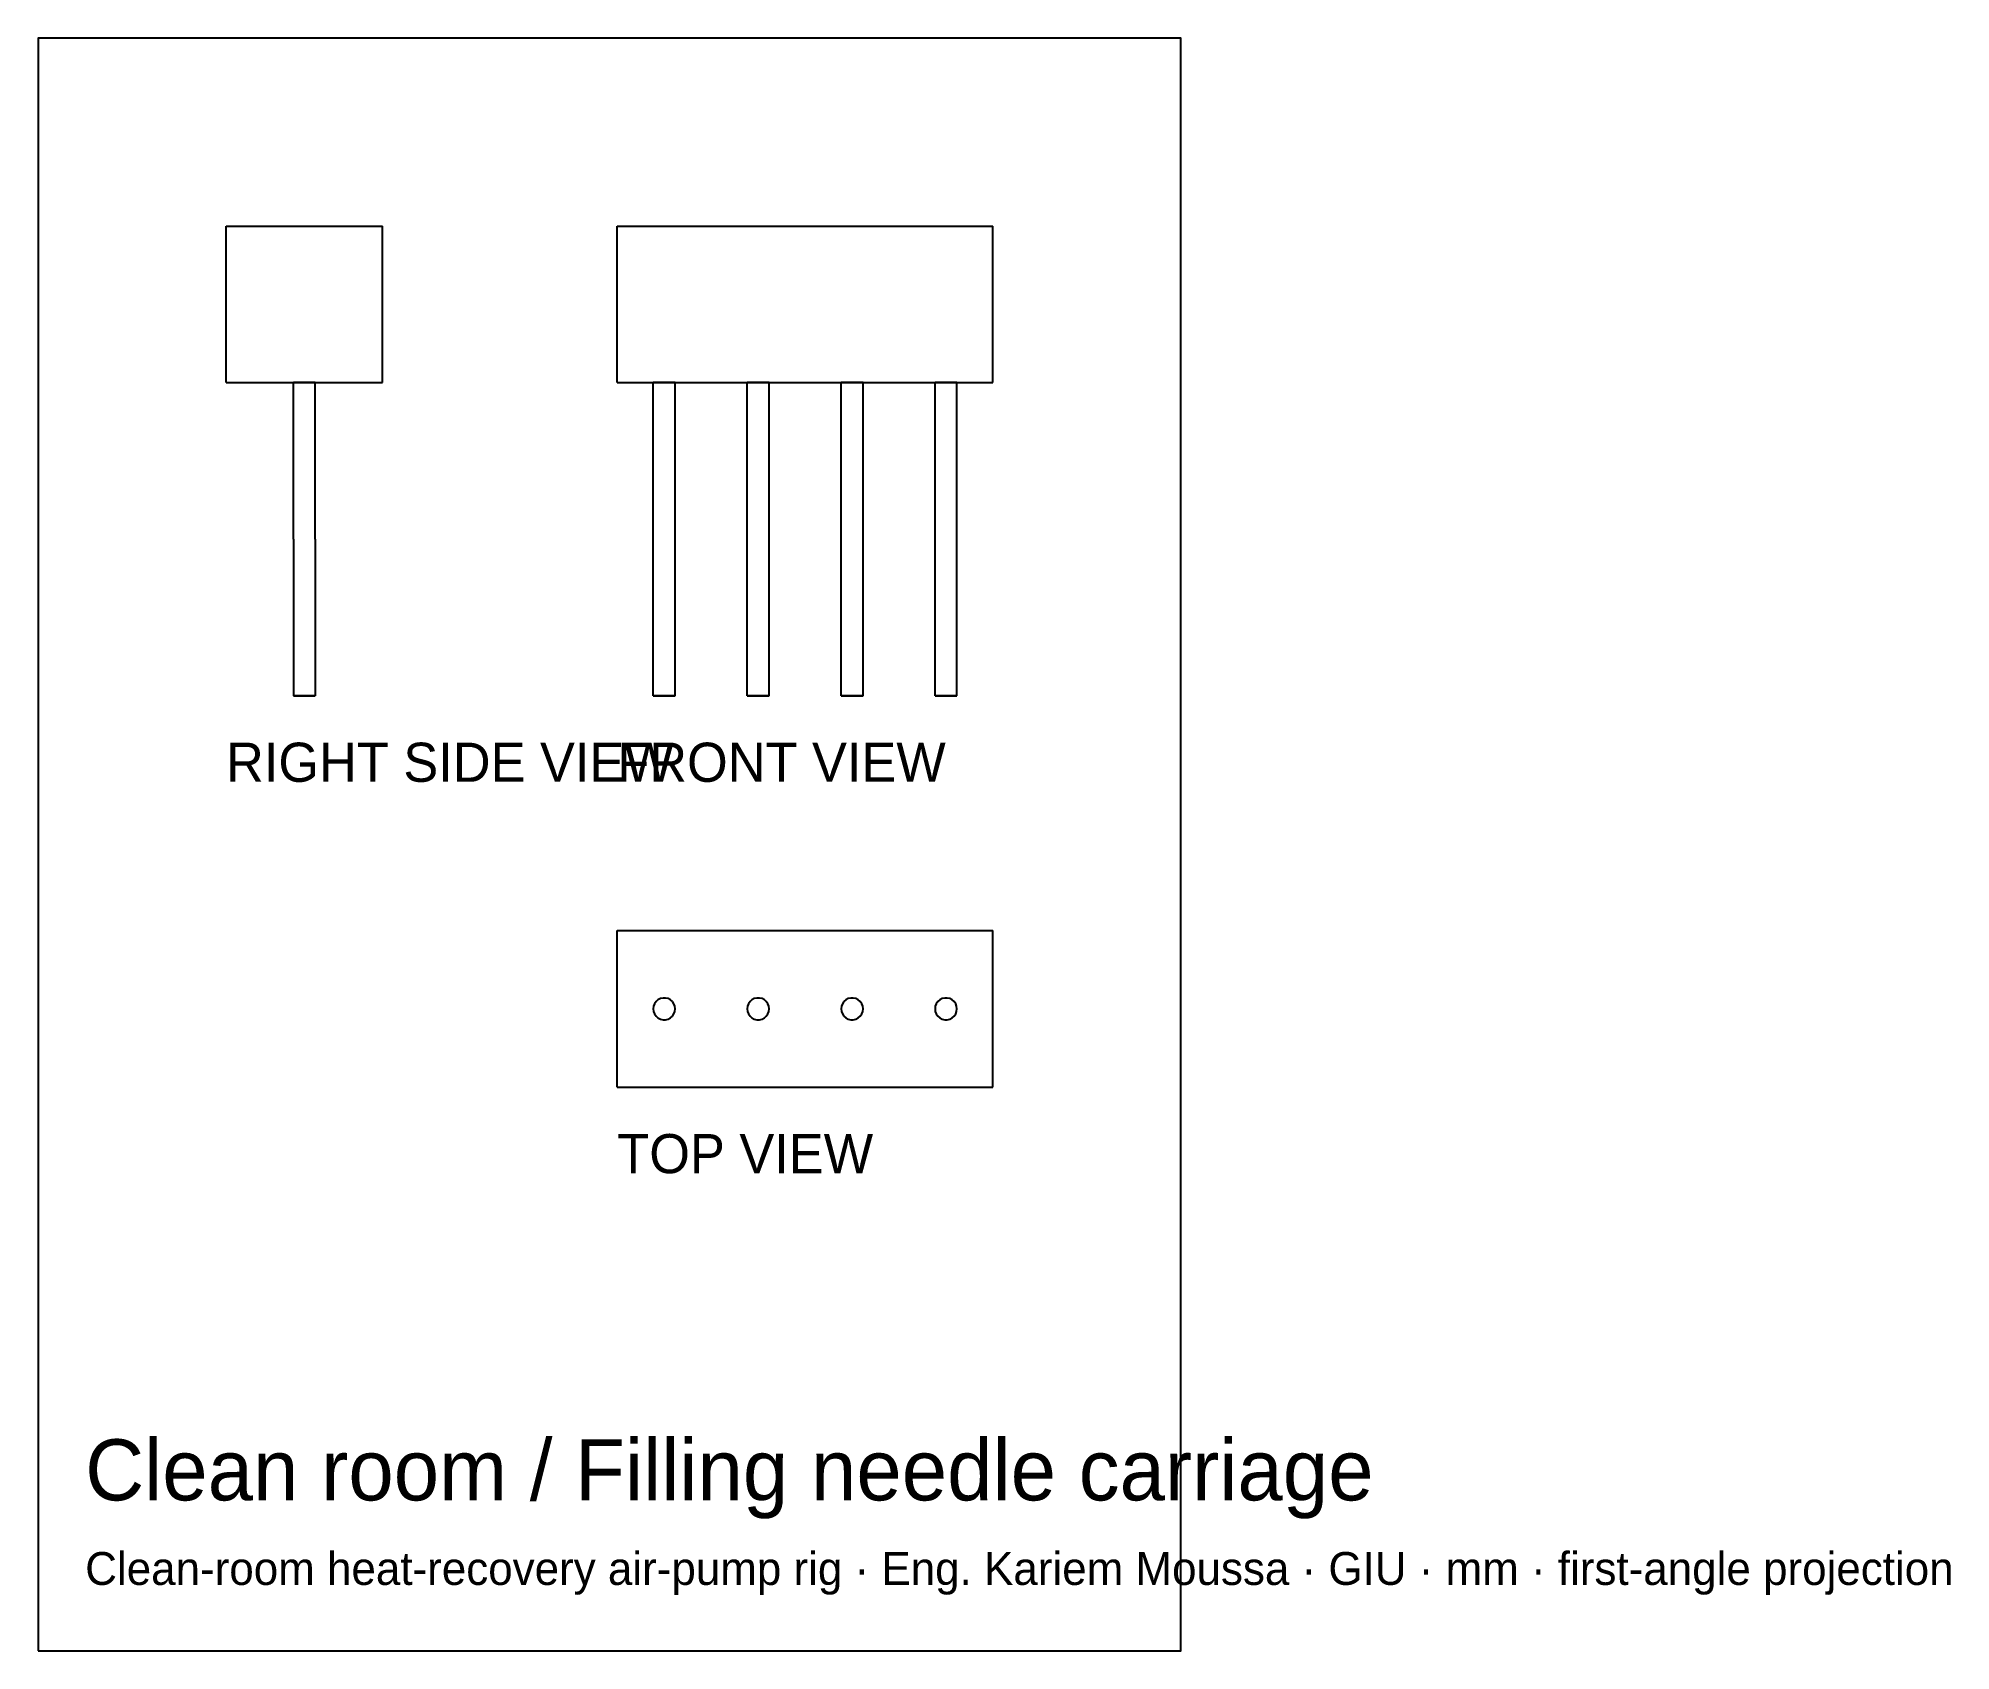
# Model space of a CAD drawing. Header units: millimetres. Extents: x 256 to 378, y 67 to 170.
import ezdxf

# ---------------------------------------------------------------- set-up
doc = ezdxf.new("R2010")
doc.units = ezdxf.units.MM
for name, color, linetype in [('BORDER', 7, 'Continuous'), ('HIDDEN', 8, 'Continuous'), ('TEXT', 5, 'Continuous'), ('VISIBLE', 7, 'Continuous')]:
    doc.layers.add(name, color=color, linetype=linetype)

msp = doc.modelspace()

# ---------------------------------------------------------------- linework, layer by layer
at = {"layer": 'BORDER'}
msp.add_lwpolyline([(256, 67.32), (329, 67.32), (329, 170.32), (256, 170.32)], close=True, dxfattribs=at)
at = {"layer": 'HIDDEN'}
for points in [[(268, 158.32), (278, 158.32)], [(268, 148.32), (268, 158.32)], [(278, 148.32), (278, 158.32)], [(293, 148.32), (293, 158.32)], [(293, 158.32), (317, 158.32)], [(317, 148.32), (317, 158.32)], [(268, 148.32), (278, 148.32)], [(272.3, 148.32), (272.31, 148.32)], [(272.31, 148.32), (272.3, 148.32)], [(272.3, 148.32), (272.31, 148.32)], [(272.31, 148.32), (272.3, 148.32)], [(272.3, 148.32), (272.31, 148.32)], [(272.31, 148.32), (272.3, 148.32)], [(272.3, 148.32), (272.31, 148.32)], [(272.31, 148.32), (272.3, 148.32)], [(272.31, 148.32), (272.35, 148.32)], [(272.35, 148.32), (272.31, 148.32)], [(272.31, 148.32), (272.35, 148.32)], [(272.35, 148.32), (272.31, 148.32)], [(272.31, 148.32), (272.35, 148.32)], [(272.35, 148.32), (272.31, 148.32)], [(272.31, 148.32), (272.35, 148.32)], [(272.35, 148.32), (272.31, 148.32)], [(272.35, 148.32), (272.42, 148.32)], [(272.42, 148.32), (272.35, 148.32)], [(272.35, 148.32), (272.42, 148.32)], [(272.42, 148.32), (272.35, 148.32)], [(272.35, 148.32), (272.42, 148.32)], [(272.42, 148.32), (272.35, 148.32)], [(272.35, 148.32), (272.42, 148.32)], [(272.42, 148.32), (272.35, 148.32)], [(272.42, 148.32), (272.54, 148.32)], [(272.54, 148.32), (272.42, 148.32)], [(272.42, 148.32), (272.54, 148.32)], [(272.54, 148.32), (272.42, 148.32)], [(272.42, 148.32), (272.54, 148.32)], [(272.54, 148.32), (272.42, 148.32)], [(272.42, 148.32), (272.54, 148.32)], [(272.54, 148.32), (272.42, 148.32)], [(272.54, 148.32), (272.67, 148.32)], [(272.67, 148.32), (272.54, 148.32)], [(272.54, 148.32), (272.67, 148.32)], [(272.67, 148.32), (272.54, 148.32)], [(272.54, 148.32), (272.67, 148.32)], [(272.67, 148.32), (272.54, 148.32)], [(272.54, 148.32), (272.67, 148.32)], [(272.67, 148.32), (272.54, 148.32)], [(272.67, 148.32), (272.83, 148.32)], [(272.83, 148.32), (272.67, 148.32)], [(272.67, 148.32), (272.83, 148.32)], [(272.83, 148.32), (272.67, 148.32)], [(272.67, 148.32), (272.83, 148.32)], [(272.83, 148.32), (272.67, 148.32)], [(272.67, 148.32), (272.83, 148.32)], [(272.83, 148.32), (272.67, 148.32)], [(272.83, 148.32), (273, 148.32)], [(273, 148.32), (272.83, 148.32)], [(272.83, 148.32), (273, 148.32)], [(273, 148.32), (272.83, 148.32)], [(272.83, 148.32), (273, 148.32)], [(273, 148.32), (272.83, 148.32)], [(272.83, 148.32), (273, 148.32)], [(273, 148.32), (272.83, 148.32)], [(273.17, 148.32), (273, 148.32)], [(273, 148.32), (273.17, 148.32)], [(273.17, 148.32), (273, 148.32)], [(273, 148.32), (273.17, 148.32)], [(273.17, 148.32), (273, 148.32)], [(273, 148.32), (273.17, 148.32)], [(273.17, 148.32), (273, 148.32)], [(273, 148.32), (273.17, 148.32)], [(273.33, 148.32), (273.17, 148.32)], [(273.17, 148.32), (273.33, 148.32)], [(273.33, 148.32), (273.17, 148.32)], [(273.17, 148.32), (273.33, 148.32)], [(273.33, 148.32), (273.17, 148.32)], [(273.17, 148.32), (273.33, 148.32)], [(273.33, 148.32), (273.17, 148.32)], [(273.17, 148.32), (273.33, 148.32)], [(273.46, 148.32), (273.33, 148.32)], [(273.33, 148.32), (273.46, 148.32)], [(273.46, 148.32), (273.33, 148.32)], [(273.33, 148.32), (273.46, 148.32)], [(273.46, 148.32), (273.33, 148.32)], [(273.33, 148.32), (273.46, 148.32)], [(273.46, 148.32), (273.33, 148.32)], [(273.33, 148.32), (273.46, 148.32)], [(273.58, 148.32), (273.46, 148.32)], [(273.46, 148.32), (273.58, 148.32)], [(273.58, 148.32), (273.46, 148.32)], [(273.46, 148.32), (273.58, 148.32)], [(273.58, 148.32), (273.46, 148.32)], [(273.46, 148.32), (273.58, 148.32)], [(273.58, 148.32), (273.46, 148.32)], [(273.46, 148.32), (273.58, 148.32)], [(273.65, 148.32), (273.58, 148.32)], [(273.58, 148.32), (273.65, 148.32)], [(273.65, 148.32), (273.58, 148.32)], [(273.58, 148.32), (273.65, 148.32)], [(273.65, 148.32), (273.58, 148.32)], [(273.58, 148.32), (273.65, 148.32)], [(273.65, 148.32), (273.58, 148.32)], [(273.58, 148.32), (273.65, 148.32)], [(273.69, 148.32), (273.65, 148.32)], [(273.65, 148.32), (273.69, 148.32)], [(273.69, 148.32), (273.65, 148.32)], [(273.65, 148.32), (273.69, 148.32)], [(273.69, 148.32), (273.65, 148.32)], [(273.65, 148.32), (273.69, 148.32)], [(273.69, 148.32), (273.65, 148.32)], [(273.65, 148.32), (273.69, 148.32)], [(273.7, 148.32), (273.69, 148.32)], [(273.69, 148.32), (273.7, 148.32)], [(273.7, 148.32), (273.69, 148.32)], [(273.69, 148.32), (273.7, 148.32)], [(273.7, 148.32), (273.69, 148.32)], [(273.69, 148.32), (273.7, 148.32)], [(273.7, 148.32), (273.69, 148.32)], [(273.69, 148.32), (273.7, 148.32)], [(293, 148.32), (317, 148.32)], [(295.3, 148.32), (295.32, 148.32)], [(295.32, 148.32), (295.3, 148.32)], [(295.32, 148.32), (295.38, 148.32)], [(295.38, 148.32), (295.32, 148.32)], [(295.38, 148.32), (295.48, 148.32)], [(295.48, 148.32), (295.38, 148.32)], [(295.48, 148.32), (295.6, 148.32)], [(295.6, 148.32), (295.48, 148.32)], [(295.6, 148.32), (295.75, 148.32)], [(295.75, 148.32), (295.6, 148.32)], [(295.75, 148.32), (295.92, 148.32)], [(295.92, 148.32), (295.75, 148.32)], [(295.92, 148.32), (296.08, 148.32)], [(296.08, 148.32), (295.92, 148.32)], [(296.08, 148.32), (296.25, 148.32)], [(296.25, 148.32), (296.08, 148.32)], [(296.25, 148.32), (296.4, 148.32)], [(296.4, 148.32), (296.25, 148.32)], [(296.4, 148.32), (296.52, 148.32)], [(296.52, 148.32), (296.4, 148.32)], [(296.52, 148.32), (296.62, 148.32)], [(296.62, 148.32), (296.52, 148.32)], [(296.62, 148.32), (296.68, 148.32)], [(296.68, 148.32), (296.62, 148.32)], [(296.68, 148.32), (296.7, 148.32)], [(296.7, 148.32), (296.68, 148.32)], [(301.3, 148.32), (301.32, 148.32)], [(301.32, 148.32), (301.3, 148.32)], [(301.32, 148.32), (301.38, 148.32)], [(301.38, 148.32), (301.32, 148.32)], [(301.38, 148.32), (301.48, 148.32)], [(301.48, 148.32), (301.38, 148.32)], [(301.48, 148.32), (301.6, 148.32)], [(301.6, 148.32), (301.48, 148.32)], [(301.6, 148.32), (301.75, 148.32)], [(301.75, 148.32), (301.6, 148.32)], [(301.75, 148.32), (301.92, 148.32)], [(301.92, 148.32), (301.75, 148.32)], [(301.92, 148.32), (302.08, 148.32)], [(302.08, 148.32), (301.92, 148.32)], [(302.08, 148.32), (302.25, 148.32)], [(302.25, 148.32), (302.08, 148.32)], [(302.25, 148.32), (302.4, 148.32)], [(302.4, 148.32), (302.25, 148.32)], [(302.4, 148.32), (302.52, 148.32)], [(302.52, 148.32), (302.4, 148.32)], [(302.52, 148.32), (302.62, 148.32)], [(302.62, 148.32), (302.52, 148.32)], [(302.62, 148.32), (302.68, 148.32)], [(302.68, 148.32), (302.62, 148.32)], [(302.68, 148.32), (302.7, 148.32)], [(302.7, 148.32), (302.68, 148.32)], [(307.3, 148.32), (307.32, 148.32)], [(307.32, 148.32), (307.3, 148.32)], [(307.32, 148.32), (307.38, 148.32)], [(307.38, 148.32), (307.32, 148.32)], [(307.38, 148.32), (307.48, 148.32)], [(307.48, 148.32), (307.38, 148.32)], [(307.48, 148.32), (307.6, 148.32)], [(307.6, 148.32), (307.48, 148.32)], [(307.6, 148.32), (307.75, 148.32)], [(307.75, 148.32), (307.6, 148.32)], [(307.75, 148.32), (307.92, 148.32)], [(307.92, 148.32), (307.75, 148.32)], [(307.92, 148.32), (308.08, 148.32)], [(308.08, 148.32), (307.92, 148.32)], [(308.08, 148.32), (308.25, 148.32)], [(308.25, 148.32), (308.08, 148.32)], [(308.25, 148.32), (308.4, 148.32)], [(308.4, 148.32), (308.25, 148.32)], [(308.4, 148.32), (308.52, 148.32)], [(308.52, 148.32), (308.4, 148.32)], [(308.52, 148.32), (308.62, 148.32)], [(308.62, 148.32), (308.52, 148.32)], [(308.62, 148.32), (308.68, 148.32)], [(308.68, 148.32), (308.62, 148.32)], [(308.68, 148.32), (308.7, 148.32)], [(308.7, 148.32), (308.68, 148.32)], [(313.3, 148.32), (313.32, 148.32)], [(313.32, 148.32), (313.3, 148.32)], [(313.32, 148.32), (313.38, 148.32)], [(313.38, 148.32), (313.32, 148.32)], [(313.38, 148.32), (313.48, 148.32)], [(313.48, 148.32), (313.38, 148.32)], [(313.48, 148.32), (313.6, 148.32)], [(313.6, 148.32), (313.48, 148.32)], [(313.6, 148.32), (313.75, 148.32)], [(313.75, 148.32), (313.6, 148.32)], [(313.75, 148.32), (313.92, 148.32)], [(313.92, 148.32), (313.75, 148.32)], [(313.92, 148.32), (314.08, 148.32)], [(314.08, 148.32), (313.92, 148.32)], [(314.08, 148.32), (314.25, 148.32)], [(314.25, 148.32), (314.08, 148.32)], [(314.25, 148.32), (314.4, 148.32)], [(314.4, 148.32), (314.25, 148.32)], [(314.4, 148.32), (314.52, 148.32)], [(314.52, 148.32), (314.4, 148.32)], [(314.52, 148.32), (314.62, 148.32)], [(314.62, 148.32), (314.52, 148.32)], [(314.62, 148.32), (314.68, 148.32)], [(314.68, 148.32), (314.62, 148.32)], [(314.68, 148.32), (314.7, 148.32)], [(314.7, 148.32), (314.68, 148.32)], [(272.3, 128.32), (272.31, 128.32)], [(272.31, 128.32), (272.3, 128.32)], [(272.3, 128.32), (272.31, 128.32)], [(272.31, 128.32), (272.3, 128.32)], [(272.3, 128.32), (272.31, 128.32)], [(272.31, 128.32), (272.3, 128.32)], [(272.31, 128.32), (272.3, 128.32)], [(272.31, 128.32), (272.35, 128.32)], [(272.35, 128.32), (272.31, 128.32)], [(272.31, 128.32), (272.35, 128.32)], [(272.35, 128.32), (272.31, 128.32)], [(272.31, 128.32), (272.35, 128.32)], [(272.35, 128.32), (272.31, 128.32)], [(272.35, 128.32), (272.31, 128.32)], [(272.35, 128.32), (272.42, 128.32)], [(272.42, 128.32), (272.35, 128.32)], [(272.35, 128.32), (272.42, 128.32)], [(272.42, 128.32), (272.35, 128.32)], [(272.35, 128.32), (272.42, 128.32)], [(272.42, 128.32), (272.35, 128.32)], [(272.42, 128.32), (272.35, 128.32)], [(272.42, 128.32), (272.54, 128.32)], [(272.54, 128.32), (272.42, 128.32)], [(272.42, 128.32), (272.54, 128.32)], [(272.54, 128.32), (272.42, 128.32)], [(272.42, 128.32), (272.54, 128.32)], [(272.54, 128.32), (272.42, 128.32)], [(272.54, 128.32), (272.42, 128.32)], [(272.54, 128.32), (272.67, 128.32)], [(272.67, 128.32), (272.54, 128.32)], [(272.54, 128.32), (272.67, 128.32)], [(272.67, 128.32), (272.54, 128.32)], [(272.54, 128.32), (272.67, 128.32)], [(272.67, 128.32), (272.54, 128.32)], [(272.67, 128.32), (272.54, 128.32)], [(272.67, 128.32), (272.83, 128.32)], [(272.83, 128.32), (272.67, 128.32)], [(272.67, 128.32), (272.83, 128.32)], [(272.83, 128.32), (272.67, 128.32)], [(272.67, 128.32), (272.83, 128.32)], [(272.83, 128.32), (272.67, 128.32)], [(272.83, 128.32), (272.67, 128.32)], [(272.83, 128.32), (273, 128.32)], [(273, 128.32), (272.83, 128.32)], [(272.83, 128.32), (273, 128.32)], [(273, 128.32), (272.83, 128.32)], [(272.83, 128.32), (273, 128.32)], [(273, 128.32), (272.83, 128.32)], [(273, 128.32), (272.83, 128.32)], [(273.17, 128.32), (273, 128.32)], [(273, 128.32), (273.17, 128.32)], [(273.17, 128.32), (273, 128.32)], [(273, 128.32), (273.17, 128.32)], [(273.17, 128.32), (273, 128.32)], [(273, 128.32), (273.17, 128.32)], [(273.17, 128.32), (273, 128.32)], [(273.33, 128.32), (273.17, 128.32)], [(273.17, 128.32), (273.33, 128.32)], [(273.33, 128.32), (273.17, 128.32)], [(273.17, 128.32), (273.33, 128.32)], [(273.33, 128.32), (273.17, 128.32)], [(273.17, 128.32), (273.33, 128.32)], [(273.33, 128.32), (273.17, 128.32)], [(273.46, 128.32), (273.33, 128.32)], [(273.33, 128.32), (273.46, 128.32)], [(273.46, 128.32), (273.33, 128.32)], [(273.33, 128.32), (273.46, 128.32)], [(273.46, 128.32), (273.33, 128.32)], [(273.33, 128.32), (273.46, 128.32)], [(273.46, 128.32), (273.33, 128.32)], [(273.58, 128.32), (273.46, 128.32)], [(273.46, 128.32), (273.58, 128.32)], [(273.58, 128.32), (273.46, 128.32)], [(273.46, 128.32), (273.58, 128.32)], [(273.58, 128.32), (273.46, 128.32)], [(273.46, 128.32), (273.58, 128.32)], [(273.58, 128.32), (273.46, 128.32)], [(273.65, 128.32), (273.58, 128.32)], [(273.58, 128.32), (273.65, 128.32)], [(273.65, 128.32), (273.58, 128.32)], [(273.58, 128.32), (273.65, 128.32)], [(273.65, 128.32), (273.58, 128.32)], [(273.58, 128.32), (273.65, 128.32)], [(273.65, 128.32), (273.58, 128.32)], [(273.69, 128.32), (273.65, 128.32)], [(273.65, 128.32), (273.69, 128.32)], [(273.69, 128.32), (273.65, 128.32)], [(273.65, 128.32), (273.69, 128.32)], [(273.69, 128.32), (273.65, 128.32)], [(273.65, 128.32), (273.69, 128.32)], [(273.69, 128.32), (273.65, 128.32)], [(273.7, 128.32), (273.69, 128.32)], [(273.69, 128.32), (273.7, 128.32)], [(273.7, 128.32), (273.69, 128.32)], [(273.69, 128.32), (273.7, 128.32)], [(273.7, 128.32), (273.69, 128.32)], [(273.69, 128.32), (273.7, 128.32)], [(273.7, 128.32), (273.69, 128.32)], [(295.32, 128.32), (295.3, 128.32)], [(295.38, 128.32), (295.32, 128.32)], [(295.48, 128.32), (295.38, 128.32)], [(295.6, 128.32), (295.48, 128.32)], [(295.75, 128.32), (295.6, 128.32)], [(295.92, 128.32), (295.75, 128.32)], [(296.08, 128.32), (295.92, 128.32)], [(296.25, 128.32), (296.08, 128.32)], [(296.4, 128.32), (296.25, 128.32)], [(296.52, 128.32), (296.4, 128.32)], [(296.62, 128.32), (296.52, 128.32)], [(296.68, 128.32), (296.62, 128.32)], [(296.7, 128.32), (296.68, 128.32)], [(301.32, 128.32), (301.3, 128.32)], [(301.38, 128.32), (301.32, 128.32)], [(301.48, 128.32), (301.38, 128.32)], [(301.6, 128.32), (301.48, 128.32)], [(301.75, 128.32), (301.6, 128.32)], [(301.92, 128.32), (301.75, 128.32)], [(302.08, 128.32), (301.92, 128.32)], [(302.25, 128.32), (302.08, 128.32)], [(302.4, 128.32), (302.25, 128.32)], [(302.52, 128.32), (302.4, 128.32)], [(302.62, 128.32), (302.52, 128.32)], [(302.68, 128.32), (302.62, 128.32)], [(302.7, 128.32), (302.68, 128.32)], [(307.32, 128.32), (307.3, 128.32)], [(307.38, 128.32), (307.32, 128.32)], [(307.48, 128.32), (307.38, 128.32)], [(307.6, 128.32), (307.48, 128.32)], [(307.75, 128.32), (307.6, 128.32)], [(307.92, 128.32), (307.75, 128.32)], [(308.08, 128.32), (307.92, 128.32)], [(308.25, 128.32), (308.08, 128.32)], [(308.4, 128.32), (308.25, 128.32)], [(308.52, 128.32), (308.4, 128.32)], [(308.62, 128.32), (308.52, 128.32)], [(308.68, 128.32), (308.62, 128.32)], [(308.7, 128.32), (308.68, 128.32)], [(313.32, 128.32), (313.3, 128.32)], [(313.38, 128.32), (313.32, 128.32)], [(313.48, 128.32), (313.38, 128.32)], [(313.6, 128.32), (313.48, 128.32)], [(313.75, 128.32), (313.6, 128.32)], [(313.92, 128.32), (313.75, 128.32)], [(314.08, 128.32), (313.92, 128.32)], [(314.25, 128.32), (314.08, 128.32)], [(314.4, 128.32), (314.25, 128.32)], [(314.52, 128.32), (314.4, 128.32)], [(314.62, 128.32), (314.52, 128.32)], [(314.68, 128.32), (314.62, 128.32)], [(314.7, 128.32), (314.68, 128.32)], [(293, 103.32), (293, 113.32)], [(293, 113.32), (317, 113.32)], [(317, 103.32), (317, 113.32)], [(295.48, 108.78), (295.38, 108.64)], [(295.48, 108.78), (295.38, 108.64)], [(295.6, 108.89), (295.48, 108.78)], [(295.6, 108.89), (295.48, 108.78)], [(295.75, 108.97), (295.6, 108.89)], [(295.75, 108.97), (295.6, 108.89)], [(295.92, 109.01), (295.75, 108.97)], [(295.92, 109.01), (295.75, 108.97)], [(296.08, 109.01), (295.92, 109.01)], [(296.08, 109.01), (295.92, 109.01)], [(296.25, 108.97), (296.08, 109.01)], [(296.25, 108.97), (296.08, 109.01)], [(296.4, 108.89), (296.25, 108.97)], [(296.4, 108.89), (296.25, 108.97)], [(296.52, 108.78), (296.4, 108.89)], [(296.52, 108.78), (296.4, 108.89)], [(296.62, 108.64), (296.52, 108.78)], [(296.62, 108.64), (296.52, 108.78)], [(301.48, 108.78), (301.38, 108.64)], [(301.48, 108.78), (301.38, 108.64)], [(301.6, 108.89), (301.48, 108.78)], [(301.6, 108.89), (301.48, 108.78)], [(301.75, 108.97), (301.6, 108.89)], [(301.75, 108.97), (301.6, 108.89)], [(301.92, 109.01), (301.75, 108.97)], [(301.92, 109.01), (301.75, 108.97)], [(302.08, 109.01), (301.92, 109.01)], [(302.08, 109.01), (301.92, 109.01)], [(302.25, 108.97), (302.08, 109.01)], [(302.25, 108.97), (302.08, 109.01)], [(302.4, 108.89), (302.25, 108.97)], [(302.4, 108.89), (302.25, 108.97)], [(302.52, 108.78), (302.4, 108.89)], [(302.52, 108.78), (302.4, 108.89)], [(302.62, 108.64), (302.52, 108.78)], [(302.62, 108.64), (302.52, 108.78)], [(307.48, 108.78), (307.38, 108.64)], [(307.48, 108.78), (307.38, 108.64)], [(307.6, 108.89), (307.48, 108.78)], [(307.6, 108.89), (307.48, 108.78)], [(307.75, 108.97), (307.6, 108.89)], [(307.75, 108.97), (307.6, 108.89)], [(307.92, 109.01), (307.75, 108.97)], [(307.92, 109.01), (307.75, 108.97)], [(308.08, 109.01), (307.92, 109.01)], [(308.08, 109.01), (307.92, 109.01)], [(308.25, 108.97), (308.08, 109.01)], [(308.25, 108.97), (308.08, 109.01)], [(308.4, 108.89), (308.25, 108.97)], [(308.4, 108.89), (308.25, 108.97)], [(308.52, 108.78), (308.4, 108.89)], [(308.52, 108.78), (308.4, 108.89)], [(308.62, 108.64), (308.52, 108.78)], [(308.62, 108.64), (308.52, 108.78)], [(313.48, 108.78), (313.38, 108.64)], [(313.48, 108.78), (313.38, 108.64)], [(313.6, 108.89), (313.48, 108.78)], [(313.6, 108.89), (313.48, 108.78)], [(313.75, 108.97), (313.6, 108.89)], [(313.75, 108.97), (313.6, 108.89)], [(313.92, 109.01), (313.75, 108.97)], [(313.92, 109.01), (313.75, 108.97)], [(314.08, 109.01), (313.92, 109.01)], [(314.08, 109.01), (313.92, 109.01)], [(314.25, 108.97), (314.08, 109.01)], [(314.25, 108.97), (314.08, 109.01)], [(314.4, 108.89), (314.25, 108.97)], [(314.4, 108.89), (314.25, 108.97)], [(314.52, 108.78), (314.4, 108.89)], [(314.52, 108.78), (314.4, 108.89)], [(314.62, 108.64), (314.52, 108.78)], [(314.62, 108.64), (314.52, 108.78)], [(295.32, 108.48), (295.3, 108.32)], [(295.32, 108.48), (295.3, 108.32)], [(295.3, 108.32), (295.32, 108.15)], [(295.3, 108.32), (295.32, 108.15)], [(295.38, 108.64), (295.32, 108.48)], [(295.38, 108.64), (295.32, 108.48)], [(295.32, 108.15), (295.38, 107.99)], [(295.32, 108.15), (295.38, 107.99)], [(295.38, 107.99), (295.48, 107.85)], [(295.38, 107.99), (295.48, 107.85)], [(295.48, 107.85), (295.6, 107.74)], [(295.48, 107.85), (295.6, 107.74)], [(295.6, 107.74), (295.75, 107.66)], [(295.6, 107.74), (295.75, 107.66)], [(295.75, 107.66), (295.92, 107.62)], [(295.75, 107.66), (295.92, 107.62)], [(295.92, 107.62), (296.08, 107.62)], [(295.92, 107.62), (296.08, 107.62)], [(296.08, 107.62), (296.25, 107.66)], [(296.08, 107.62), (296.25, 107.66)], [(296.25, 107.66), (296.4, 107.74)], [(296.25, 107.66), (296.4, 107.74)], [(296.4, 107.74), (296.52, 107.85)], [(296.4, 107.74), (296.52, 107.85)], [(296.52, 107.85), (296.62, 107.99)], [(296.52, 107.85), (296.62, 107.99)], [(296.68, 108.48), (296.62, 108.64)], [(296.68, 108.48), (296.62, 108.64)], [(296.62, 107.99), (296.68, 108.15)], [(296.62, 107.99), (296.68, 108.15)], [(296.7, 108.32), (296.68, 108.48)], [(296.7, 108.32), (296.68, 108.48)], [(296.68, 108.15), (296.7, 108.32)], [(296.68, 108.15), (296.7, 108.32)], [(301.32, 108.48), (301.3, 108.32)], [(301.32, 108.48), (301.3, 108.32)], [(301.3, 108.32), (301.32, 108.15)], [(301.3, 108.32), (301.32, 108.15)], [(301.38, 108.64), (301.32, 108.48)], [(301.38, 108.64), (301.32, 108.48)], [(301.32, 108.15), (301.38, 107.99)], [(301.32, 108.15), (301.38, 107.99)], [(301.38, 107.99), (301.48, 107.85)], [(301.38, 107.99), (301.48, 107.85)], [(301.48, 107.85), (301.6, 107.74)], [(301.48, 107.85), (301.6, 107.74)], [(301.6, 107.74), (301.75, 107.66)], [(301.6, 107.74), (301.75, 107.66)], [(301.75, 107.66), (301.92, 107.62)], [(301.75, 107.66), (301.92, 107.62)], [(301.92, 107.62), (302.08, 107.62)], [(301.92, 107.62), (302.08, 107.62)], [(302.08, 107.62), (302.25, 107.66)], [(302.08, 107.62), (302.25, 107.66)], [(302.25, 107.66), (302.4, 107.74)], [(302.25, 107.66), (302.4, 107.74)], [(302.4, 107.74), (302.52, 107.85)], [(302.4, 107.74), (302.52, 107.85)], [(302.52, 107.85), (302.62, 107.99)], [(302.52, 107.85), (302.62, 107.99)], [(302.68, 108.48), (302.62, 108.64)], [(302.68, 108.48), (302.62, 108.64)], [(302.62, 107.99), (302.68, 108.15)], [(302.62, 107.99), (302.68, 108.15)], [(302.7, 108.32), (302.68, 108.48)], [(302.7, 108.32), (302.68, 108.48)], [(302.68, 108.15), (302.7, 108.32)], [(302.68, 108.15), (302.7, 108.32)], [(307.32, 108.48), (307.3, 108.32)], [(307.32, 108.48), (307.3, 108.32)], [(307.3, 108.32), (307.32, 108.15)], [(307.3, 108.32), (307.32, 108.15)], [(307.38, 108.64), (307.32, 108.48)], [(307.38, 108.64), (307.32, 108.48)], [(307.32, 108.15), (307.38, 107.99)], [(307.32, 108.15), (307.38, 107.99)], [(307.38, 107.99), (307.48, 107.85)], [(307.38, 107.99), (307.48, 107.85)], [(307.48, 107.85), (307.6, 107.74)], [(307.48, 107.85), (307.6, 107.74)], [(307.6, 107.74), (307.75, 107.66)], [(307.6, 107.74), (307.75, 107.66)], [(307.75, 107.66), (307.92, 107.62)], [(307.75, 107.66), (307.92, 107.62)], [(307.92, 107.62), (308.08, 107.62)], [(307.92, 107.62), (308.08, 107.62)], [(308.08, 107.62), (308.25, 107.66)], [(308.08, 107.62), (308.25, 107.66)], [(308.25, 107.66), (308.4, 107.74)], [(308.25, 107.66), (308.4, 107.74)], [(308.4, 107.74), (308.52, 107.85)], [(308.4, 107.74), (308.52, 107.85)], [(308.52, 107.85), (308.62, 107.99)], [(308.52, 107.85), (308.62, 107.99)], [(308.68, 108.48), (308.62, 108.64)], [(308.68, 108.48), (308.62, 108.64)], [(308.62, 107.99), (308.68, 108.15)], [(308.62, 107.99), (308.68, 108.15)], [(308.7, 108.32), (308.68, 108.48)], [(308.7, 108.32), (308.68, 108.48)], [(308.68, 108.15), (308.7, 108.32)], [(308.68, 108.15), (308.7, 108.32)], [(313.32, 108.48), (313.3, 108.32)], [(313.32, 108.48), (313.3, 108.32)], [(313.3, 108.32), (313.32, 108.15)], [(313.3, 108.32), (313.32, 108.15)], [(313.38, 108.64), (313.32, 108.48)], [(313.38, 108.64), (313.32, 108.48)], [(313.32, 108.15), (313.38, 107.99)], [(313.32, 108.15), (313.38, 107.99)], [(313.38, 107.99), (313.48, 107.85)], [(313.38, 107.99), (313.48, 107.85)], [(313.48, 107.85), (313.6, 107.74)], [(313.48, 107.85), (313.6, 107.74)], [(313.6, 107.74), (313.75, 107.66)], [(313.6, 107.74), (313.75, 107.66)], [(313.75, 107.66), (313.92, 107.62)], [(313.75, 107.66), (313.92, 107.62)], [(313.92, 107.62), (314.08, 107.62)], [(313.92, 107.62), (314.08, 107.62)], [(314.08, 107.62), (314.25, 107.66)], [(314.08, 107.62), (314.25, 107.66)], [(314.25, 107.66), (314.4, 107.74)], [(314.25, 107.66), (314.4, 107.74)], [(314.4, 107.74), (314.52, 107.85)], [(314.4, 107.74), (314.52, 107.85)], [(314.52, 107.85), (314.62, 107.99)], [(314.52, 107.85), (314.62, 107.99)], [(314.68, 108.48), (314.62, 108.64)], [(314.68, 108.48), (314.62, 108.64)], [(314.62, 107.99), (314.68, 108.15)], [(314.62, 107.99), (314.68, 108.15)], [(314.7, 108.32), (314.68, 108.48)], [(314.7, 108.32), (314.68, 108.48)], [(314.68, 108.15), (314.7, 108.32)], [(314.68, 108.15), (314.7, 108.32)], [(293, 103.32), (317, 103.32)]]:
    msp.add_lwpolyline(points, dxfattribs=at)
at = {"layer": 'VISIBLE'}
for points in [[(268, 158.32), (278, 158.32)], [(268, 148.32), (268, 158.32)], [(278, 148.32), (278, 158.32)], [(293, 148.32), (293, 158.32)], [(293, 158.32), (317, 158.32)], [(317, 148.32), (317, 158.32)], [(268, 148.32), (278, 148.32)], [(272.3, 138.32), (272.3, 148.32)], [(273.7, 138.32), (273.7, 148.32)], [(293, 148.32), (317, 148.32)], [(295.3, 128.32), (295.3, 148.32)], [(296.7, 128.32), (296.7, 148.32)], [(301.3, 128.32), (301.3, 148.32)], [(302.7, 128.32), (302.7, 148.32)], [(307.3, 128.32), (307.3, 148.32)], [(308.7, 128.32), (308.7, 148.32)], [(313.3, 128.32), (313.3, 148.32)], [(314.7, 128.32), (314.7, 148.32)], [(272.3, 138.32), (272.3, 128.32)], [(273.7, 138.32), (273.7, 128.32)], [(272.3, 128.32), (272.31, 128.32)], [(272.31, 128.32), (272.35, 128.32)], [(272.35, 128.32), (272.42, 128.32)], [(272.42, 128.32), (272.54, 128.32)], [(272.54, 128.32), (272.67, 128.32)], [(272.67, 128.32), (272.83, 128.32)], [(272.83, 128.32), (273, 128.32)], [(273, 128.32), (273.17, 128.32)], [(273.17, 128.32), (273.33, 128.32)], [(273.33, 128.32), (273.46, 128.32)], [(273.46, 128.32), (273.58, 128.32)], [(273.58, 128.32), (273.65, 128.32)], [(273.65, 128.32), (273.69, 128.32)], [(273.69, 128.32), (273.7, 128.32)], [(295.3, 128.32), (295.32, 128.32)], [(295.32, 128.32), (295.38, 128.32)], [(295.38, 128.32), (295.48, 128.32)], [(295.48, 128.32), (295.6, 128.32)], [(295.6, 128.32), (295.75, 128.32)], [(295.75, 128.32), (295.92, 128.32)], [(295.92, 128.32), (296.08, 128.32)], [(296.08, 128.32), (296.25, 128.32)], [(296.25, 128.32), (296.4, 128.32)], [(296.4, 128.32), (296.52, 128.32)], [(296.52, 128.32), (296.62, 128.32)], [(296.62, 128.32), (296.68, 128.32)], [(296.68, 128.32), (296.7, 128.32)], [(301.3, 128.32), (301.32, 128.32)], [(301.32, 128.32), (301.38, 128.32)], [(301.38, 128.32), (301.48, 128.32)], [(301.48, 128.32), (301.6, 128.32)], [(301.6, 128.32), (301.75, 128.32)], [(301.75, 128.32), (301.92, 128.32)], [(301.92, 128.32), (302.08, 128.32)], [(302.08, 128.32), (302.25, 128.32)], [(302.25, 128.32), (302.4, 128.32)], [(302.4, 128.32), (302.52, 128.32)], [(302.52, 128.32), (302.62, 128.32)], [(302.62, 128.32), (302.68, 128.32)], [(302.68, 128.32), (302.7, 128.32)], [(307.3, 128.32), (307.32, 128.32)], [(307.32, 128.32), (307.38, 128.32)], [(307.38, 128.32), (307.48, 128.32)], [(307.48, 128.32), (307.6, 128.32)], [(307.6, 128.32), (307.75, 128.32)], [(307.75, 128.32), (307.92, 128.32)], [(307.92, 128.32), (308.08, 128.32)], [(308.08, 128.32), (308.25, 128.32)], [(308.25, 128.32), (308.4, 128.32)], [(308.4, 128.32), (308.52, 128.32)], [(308.52, 128.32), (308.62, 128.32)], [(308.62, 128.32), (308.68, 128.32)], [(308.68, 128.32), (308.7, 128.32)], [(313.3, 128.32), (313.32, 128.32)], [(313.32, 128.32), (313.38, 128.32)], [(313.38, 128.32), (313.48, 128.32)], [(313.48, 128.32), (313.6, 128.32)], [(313.6, 128.32), (313.75, 128.32)], [(313.75, 128.32), (313.92, 128.32)], [(313.92, 128.32), (314.08, 128.32)], [(314.08, 128.32), (314.25, 128.32)], [(314.25, 128.32), (314.4, 128.32)], [(314.4, 128.32), (314.52, 128.32)], [(314.52, 128.32), (314.62, 128.32)], [(314.62, 128.32), (314.68, 128.32)], [(314.68, 128.32), (314.7, 128.32)], [(293, 103.32), (293, 113.32)], [(293, 113.32), (317, 113.32)], [(317, 103.32), (317, 113.32)], [(293, 103.32), (317, 103.32)]]:
    msp.add_lwpolyline(points, dxfattribs=at)

# ---------------------------------------------------------------- texts
at = {"layer": 'TEXT'}
for s, height, p in [('RIGHT SIDE VIEW', 2.5, (268, 122.82)), ('FRONT VIEW', 2.5, (293, 122.82)), ('TOP VIEW', 2.5, (293, 97.82)), ('Clean room / Filling needle carriage', 3.9, (259, 76.92)), ('Clean-room heat-recovery air-pump rig · Eng. Kariem Moussa · GIU · mm · first-angle projection', 2.1, (259, 71.52))]:
    msp.add_text(s, height=height, dxfattribs=at).set_placement(p)

doc.saveas('drawing.dxf')
